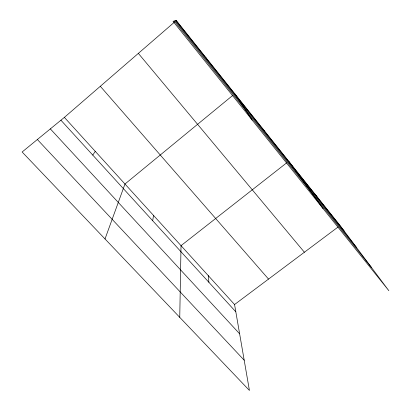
<?xml version="1.0" encoding="UTF-8"?>
<svg xmlns="http://www.w3.org/2000/svg" width="411" height="411" viewBox="0 0 411 411"><rect width="100%" height="100%" fill="white"/><g stroke="black" fill="none" stroke-linecap="round" stroke-linejoin="round"><path stroke-width="0.62" d="M179.751 317.359L181.025 245.66L286.708 162.818M152.681 220.728L153.534 215.426M105.021 238.955L124.97 184.015L232.785 95.378M92.758 155.081L95.275 151.361M64.378 117.382L234.558 304.53L249.426 390.45L22.127 151.998L64.378 117.382L174.367 22.215M234.558 304.53L338.027 227.062M37.36 139.519L244.196 360.211M50.337 128.884L239.623 333.799M60.926 120.212L235.816 311.8M100.31 86.289L268.537 279.09M138.348 53.379L304.402 252.241M176.026 20.612L344.151 230.992M175.22 20.802L356.568 247.581M174.223 21.033L371.57 267.623M314.888 194.028L318.381 198.744M288.707 161.256L323.082 208.603M262.269 128.17L264.432 131.237M234.768 93.744L252.154 120.063M206.132 57.905L206.748 59.05M208.3 275.653L208.901 282.311M176.288 20.55L173.041 21.305L388.873 290.731L340.061 225.536L176.288 20.55"/></g></svg>
